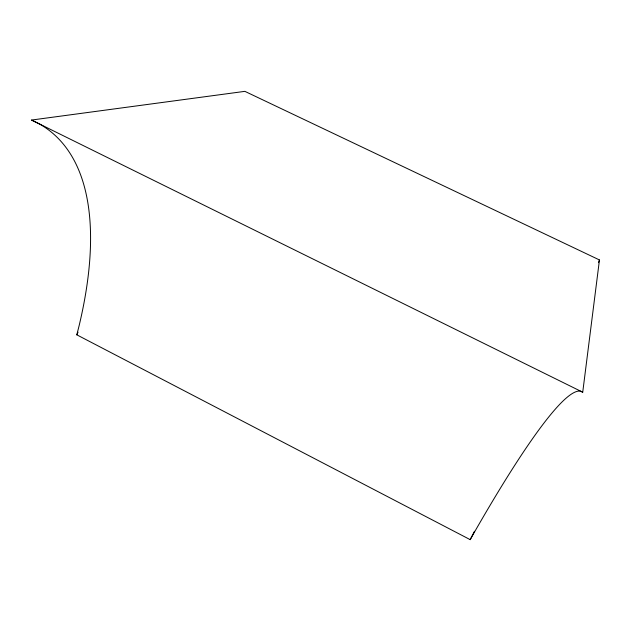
<?xml version="1.0" encoding="UTF-8"?>
<svg xmlns="http://www.w3.org/2000/svg" width="631" height="631" viewBox="0 0 631 631"><rect width="100%" height="100%" fill="white"/><g stroke="black" fill="none" stroke-linecap="round" stroke-linejoin="round"><path stroke-width="0.95" d="M582.728 392.214L599.45 259.948L244.883 91.353L31.55 120.048L39.99 124.26A541.43 214.39 -52.6 0 1 79.135 325.635L76.816 334.824L470.19 539.647L475.001 531.176A590.364 56.632 -65.7 0 1 580.544 391.181L582.728 392.214L31.55 120.048M598.464 262.662L599.45 259.948M76.816 334.824L78.031 332.198M470.19 539.647L474.465 531.286"/></g></svg>
